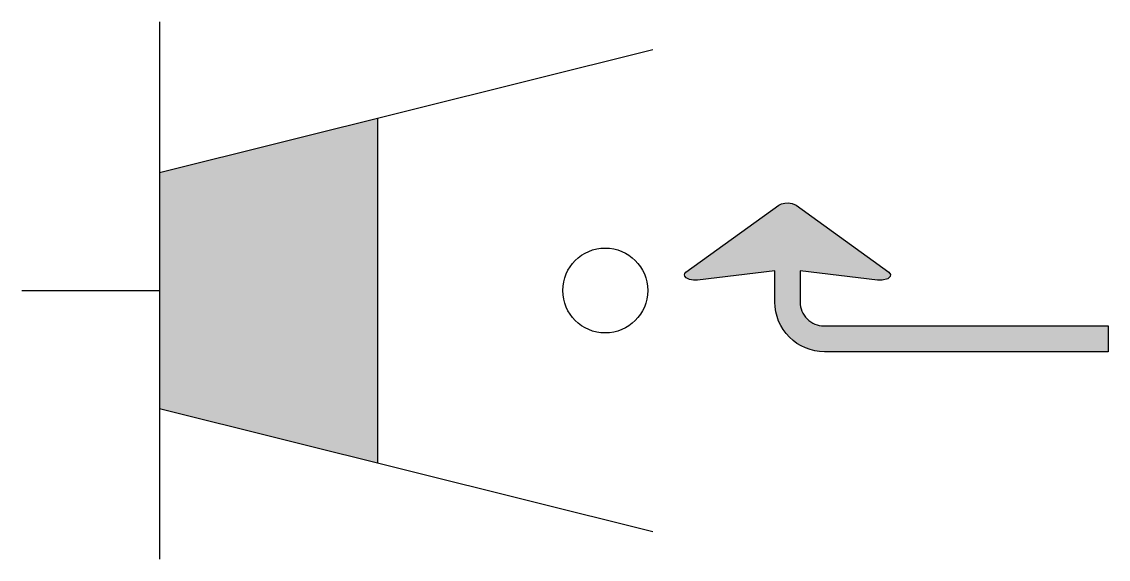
# Model space of a CAD drawing. Extents: x 0 to 11.8, y -2.9 to 2.9.
import ezdxf

# ---------------------------------------------------------------- set-up
doc = ezdxf.new("R2010")
doc.units = 0
doc.layers.get('0').update_dxf_attribs({"lineweight": 25})

msp = doc.modelspace()

# ---------------------------------------------------------------- hatches: boundary and pattern name
h = msp.add_hatch(color=256)
h.dxf.hatch_style = 1
edge = h.paths.add_edge_path()
edge.add_line((7.358494875040833, 0.1132929439430086), (7.317184157999463, 0.1122975536273429))
edge.add_line((7.317184157996053, 0.1122975536284798), (7.273849190590909, 0.119885432282274))
edge.add_line((7.273849190592045, 0.119885432282274), (7.238271595523429, 0.1366398814676018))
edge.add_line((7.238271595524566, 0.1366398814664649), (7.221408725974925, 0.1557767185582293))
edge.add_line((7.221408725974925, 0.1557767185593661), (7.218453950413277, 0.1707236124607903))
edge.add_line((7.218453950413277, 0.1707236124573797), (7.223613926183816, 0.185871820965815))
edge.add_line((7.223613926182679, 0.1858718209680887), (7.2345241872938, 0.1980507977057755))
edge.add_line((7.234524187294937, 0.1980507977035018), (8.246554492460518, 0.9292387696305582))
edge.add_line((8.246554492459381, 0.929238769631695), (8.276040484300893, 0.9438787527645331))
edge.add_line((8.276040484304303, 0.9438787527668069), (8.311837820780283, 0.9519775972628963))
edge.add_line((8.311837820779147, 0.9519775972606226), (8.34754679691514, 0.9536482419301251))
edge.add_line((8.347546796912866, 0.9536482419301251), (8.392807332910479, 0.9473169394894398))
edge.add_line((8.392807332911616, 0.9473169394871661), (8.433777198374628, 0.9292386209224901))
edge.add_line((8.433777198374628, 0.9292386209247638), (9.443280611510545, 0.1980490433246018))
edge.add_line((9.443280611508271, 0.1980490433200544), (9.461633662471058, 0.1750467682487056))
edge.add_line((9.461633662472195, 0.1750467682498424), (9.459598972482581, 0.1528854527887802))
edge.add_line((9.459598972482581, 0.1528854527899171), (9.43262195741454, 0.1282955526679075))
edge.add_line((9.432621957412266, 0.1282955526656337), (9.371866237376025, 0.1117828742204097))
edge.add_line((9.371866237377162, 0.1117828742192728), (9.31929909030714, 0.1132913865026808))
edge.add_line((9.319299090304867, 0.1132913865038176), (8.477679083698604, 0.2123335024626272))
edge.add_line((8.477679083698604, 0.212333502463764), (8.477677816612186, -0.125675126058411))
edge.add_arc((8.737539971593833, -0.1256761001988593), 0.2598621549817082, 179.9997852164105, 270.0000219957928)
edge.add_line((8.737540071354033, -0.3855382551793696), (11.83374944112643, -0.3855378537841148))
edge.add_line((11.83374944112529, -0.3855378537852516), (11.83374944112529, -0.6663784292774722))
edge.add_line((11.83374944112529, -0.6663784292774722), (8.743486770725895, -0.6663784292774722))
edge.add_arc((8.743486770724758, -0.1255488782177849), 0.5408295510612184, 179.9998179630134, 270.00000000000006, ccw=False)
edge.add_line((8.202657219669618, -0.1255471599230873), (8.202658293165541, 0.2123335024649009))
edge.add_line((8.20265829316213, 0.212333502463764), (7.358494875036286, 0.1132929439441455))

# ---------------------------------------------------------------- linework, layer by layer
for p, q in [((1.499999999999773, 2.924275514594683), (1.499999999999773, -2.924275514533292)), ((1.499999999999773, 1.282533073647301), (6.874374998830035, 2.622515259985221)), ((3.874374999170414, 1.874531250203972), (3.87437500087799, -1.874531249400206)), ((1.499999999999773, 1.282533073647301), (1.499999999999773, -1.282533073990635)), ((0, 0), (1.499999999999773, 3.660716174636036e-10)), ((1.499999999999773, -1.282533073991772), (6.874375001217459, -2.622515262659135))]:
    msp.add_line(p, q)
msp.add_lwpolyline([(7.358494875040833, 0.1132929439430086), (7.317184157996053, 0.1122975536284798), (7.273849190592045, 0.119885432282274), (7.238271595524566, 0.1366398814664649), (7.221408725974925, 0.1557767185593661), (7.218453950413277, 0.1707236124573797), (7.223613926182679, 0.1858718209680887), (7.234524187294937, 0.1980507977035018), (8.246554492459381, 0.929238769631695), (8.276040484304303, 0.9438787527668069), (8.311837820779147, 0.9519775972606226), (8.347546796912866, 0.9536482419301251), (8.392807332911616, 0.9473169394871661), (8.433777198374628, 0.9292386209247638), (9.443280611508271, 0.1980490433200544), (9.461633662472195, 0.1750467682498424), (9.459598972482581, 0.1528854527899171), (9.432621957412266, 0.1282955526656337), (9.371866237377162, 0.1117828742192728), (9.319299090304867, 0.1132913865038176), (8.477679083698604, 0.212333502463764), (8.477677816613323, -0.1256751260618216, 0.4142147727782192), (8.737540071354033, -0.3855382551793696), (11.83374944112529, -0.3855378537852516), (11.83374944112529, -0.6663784292774722), (8.743486770724758, -0.6663784292774722, -0.414214492937562), (8.202657219669618, -0.1255471599230873), (8.20265829316213, 0.212333502463764)], format="xyb", close=True)
msp.add_circle((6.355363575105457, -7.764811016386375e-10), 0.4619609242495804)
msp.add_solid([(1.499999999998636, 1.282533079337327), (1.499999999999773, -1.282533073991772), (3.874374999170414, 1.874531250203972), (3.87437500087799, -1.874531249400206)])

doc.saveas('drawing.dxf')
